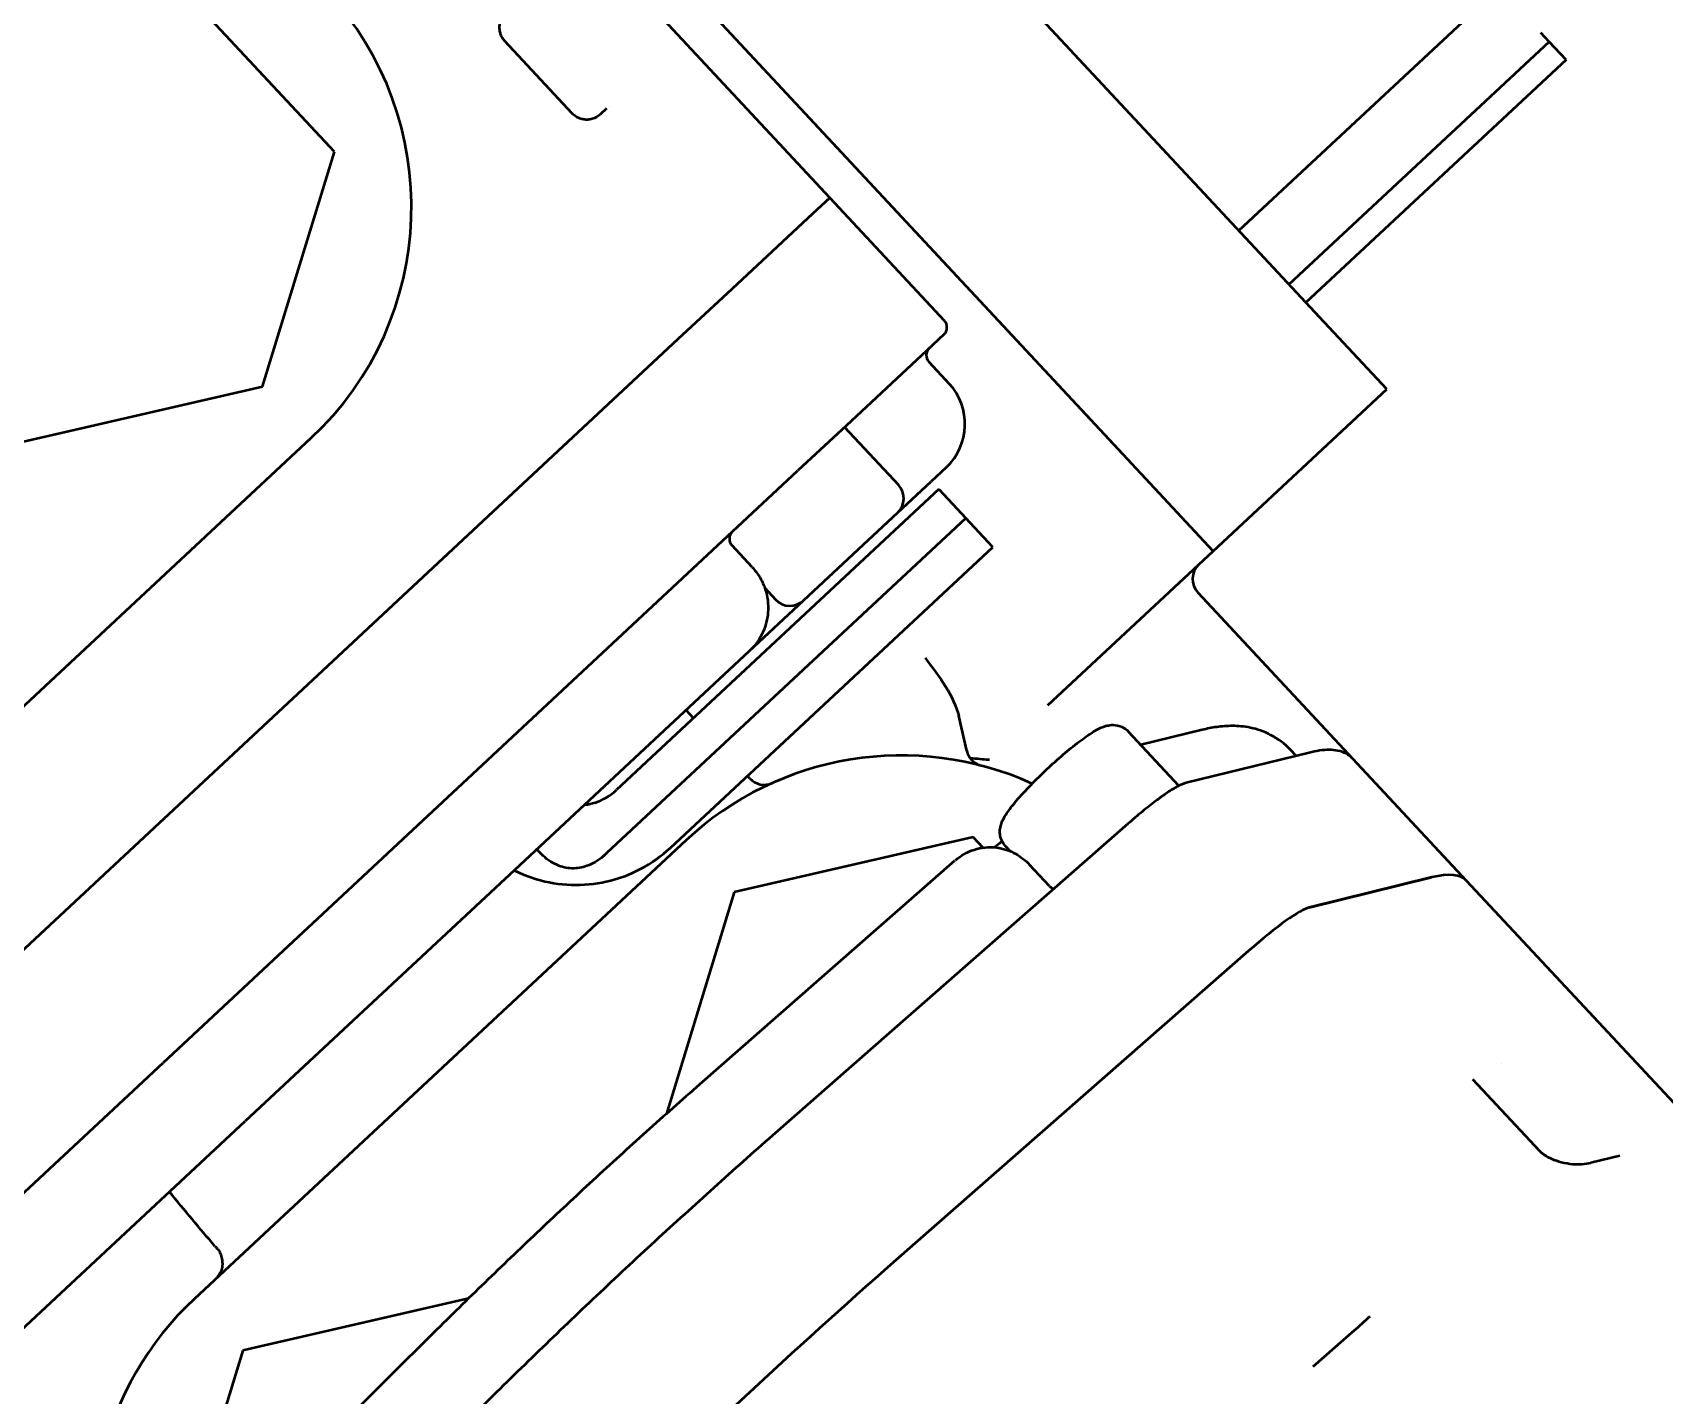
# Model space of a CAD drawing. Header units: inches. Extents: x 11 to 1621, y 11 to 1332.
# Drawn here: x 1206.457 to 1209.708, y 316.864 to 319.578 of the extents above; entities that cross this region are included whole.
import ezdxf

# ---------------------------------------------------------------- set-up
doc = ezdxf.new("R2010")
doc.units = ezdxf.units.IN
doc.header["$LTSCALE"] = 48
doc.header["$MEASUREMENT"] = 0
doc.layers.add('Visible (ANSI)', color=7, linetype='Continuous', lineweight=50)

msp = doc.modelspace()

# ---------------------------------------------------------------- linework, layer by layer
at = {"layer": 'Visible (ANSI)'}
for p, q in [((1207.548783, 320.590098), (1209.020507, 319.011867)), ((1208.674986, 318.689663), (1207.203261, 320.267894)), ((1208.648135, 318.718457), (1207.203261, 320.267894)), ((1207.172525, 320.1854), (1208.045161, 319.249613)), ((1207.058259, 319.340999), (1206.724965, 319.698413)), ((1208.860018, 319.183971), (1209.3783, 319.667277)), ((1207.532344, 319.417385), (1207.398092, 319.561353)), ((1209.478093, 319.560263), (1208.95981, 319.076957)), ((1209.461275, 319.578297), (1209.478093, 319.560263)), ((1209.511939, 319.523967), (1209.478093, 319.560263)), ((1209.511939, 319.523967), (1208.993657, 319.040661)), ((1207.605908, 319.432016), (1207.605908, 319.432016)), ((1207.600722, 319.427317), (1207.587988, 319.415442)), ((1206.915376, 318.873651), (1207.058259, 319.340999)), ((1208.011539, 319.21826), (1208.045161, 319.249613)), ((1208.045161, 319.249613), (1208.011539, 319.21826)), ((1208.045161, 319.249613), (1208.273388, 319.004869)), ((1207.85077, 319.068341), (1208.011539, 319.21826)), ((1208.011539, 319.21826), (1207.85077, 319.068341)), ((1207.743344, 318.968165), (1207.85077, 319.068341)), ((1207.743344, 318.968165), (1207.85077, 319.068341)), ((1209.154759, 318.8679), (1209.020507, 319.011867)), ((1208.272417, 318.977047), (1208.239173, 318.946046)), ((1207.05545, 318.326693), (1207.743344, 318.968165)), ((1207.743344, 318.968165), (1207.05545, 318.326693)), ((1208.078404, 318.796127), (1208.239173, 318.946046)), ((1208.242652, 318.922375), (1208.282927, 318.879184)), ((1206.4392, 318.763717), (1206.915376, 318.873651)), ((1208.809237, 318.545696), (1209.154759, 318.8679)), ((1208.078404, 318.796127), (1207.981721, 318.705969)), ((1208.074606, 318.792585), (1208.182007, 318.677411)), ((1207.011688, 318.77037), (1206.03271, 317.857459)), ((1207.293827, 318.064497), (1207.981721, 318.705969)), ((1208.180064, 318.621768), (1208.247254, 318.684423)), ((1208.277098, 318.712253), (1208.247254, 318.684423)), ((1208.809237, 318.545696), (1208.674986, 318.689663)), ((1208.262446, 318.668843), (1207.620352, 318.070081)), ((1208.262446, 318.668843), (1208.316146, 318.611256)), ((1208.180064, 318.621768), (1207.992906, 318.44724)), ((1207.602069, 317.945368), (1208.316146, 318.611256)), ((1208.369847, 318.553669), (1208.316146, 318.611256)), ((1207.727753, 317.954907), (1208.369847, 318.553669)), ((1207.89076, 318.513483), (1207.850485, 318.556673)), ((1208.479859, 318.238546), (1208.809237, 318.545696)), ((1207.915754, 318.472249), (1207.937263, 318.449183)), ((1208.778501, 318.463202), (1209.087416, 318.131931)), ((1207.884931, 318.346552), (1207.992906, 318.44724)), ((1206.472254, 317.782854), (1207.05545, 318.326693)), ((1206.472254, 317.782854), (1207.05545, 318.326693)), ((1207.398591, 317.893032), (1207.884931, 318.346552)), ((1207.773653, 318.213036), (1207.758816, 318.228947)), ((1208.318291, 318.14772), (1208.302218, 318.217344)), ((1208.740665, 318.078324), (1208.640182, 318.186079)), ((1208.787342, 318.189694), (1208.664893, 318.159579)), ((1208.999981, 318.144254), (1208.755483, 318.084123)), ((1208.974179, 318.137908), (1208.963278, 318.149598)), ((1209.313692, 317.88928), (1209.087416, 318.131931)), ((1207.885722, 318.092857), (1207.881054, 318.097863)), ((1207.293827, 318.064497), (1206.717183, 317.526768)), ((1208.638753, 318.002268), (1207.93129, 317.381781)), ((1207.758453, 317.969562), (1206.779475, 317.056651)), ((1208.330941, 317.976215), (1207.854764, 317.866281)), ((1208.350707, 317.955018), (1208.330941, 317.976215)), ((1207.461547, 317.95174), (1207.462959, 317.950226)), ((1208.355625, 317.949744), (1208.355617, 317.949754)), ((1208.362254, 317.949132), (1208.362271, 317.949143)), ((1208.404606, 317.948019), (1208.395438, 317.957851)), ((1208.293548, 317.928585), (1207.785709, 317.483179)), ((1208.483125, 317.87825), (1208.443194, 317.921071)), ((1207.398591, 317.893032), (1206.880922, 317.410298)), ((1209.244577, 317.895988), (1209.00008, 317.835857)), ((1209.00008, 317.835857), (1209.244577, 317.895988)), ((1210.095459, 317.050937), (1209.313692, 317.88928)), ((1207.854764, 317.866281), (1207.719835, 317.424948)), ((1205.784359, 317.141382), (1206.472254, 317.782854)), ((1206.472254, 317.782854), (1205.784359, 317.141382)), ((1208.879578, 317.749703), (1208.172116, 317.129216)), ((1208.172116, 317.129216), (1208.879578, 317.749703)), ((1206.029289, 316.885296), (1206.717183, 317.526768)), ((1209.383823, 317.525436), (1209.383822, 317.525436)), ((1209.325676, 317.494272), (1209.45878, 317.351536)), ((1206.394582, 316.956779), (1206.880922, 317.410298)), ((1209.619295, 317.341599), (1209.561403, 317.327361)), ((1207.325457, 317.057185), (1206.875787, 316.95337)), ((1207.262772, 316.995533), (1206.783039, 316.520013)), ((1209.08956, 316.993215), (1209.007323, 316.921089)), ((1206.875787, 316.95337), (1206.732904, 316.486022))]:
    msp.add_line(p, q, dxfattribs=at)
for radius in [48.3125, 46.34375, 42.829288, 42.579288, 42.279288]:
    msp.add_circle((1247.196979, 358.380235), radius, dxfattribs=at)
for centre, radius, start, end in [((1206.582082, 319.231065), 0.629921, 313, 133), ((1208.258992, 318.991444), 0.019685, 313, 43), ((1208.257048, 318.9358), 0.019685, 133, 223), ((1208.196547, 318.798633), 0.11811, 313, 43), ((1208.153214, 318.650561), 0.03937, 313.000202, 43), ((1207.864882, 318.570098), 0.019685, 133, 223), ((1208.807294, 318.490052), 0.03937, 133.001364, 223), ((1207.966056, 318.476034), 0.03937, 223, 312.999798), ((1208.188058, 317.508867), 0.629921, 65.597003, 133), ((1208.356653, 318.156576), 0.03937, 193, 255.410035), ((1207.539801, 318.156461), 0.11811, 288.704811, 313), ((1207.914516, 318.119707), 0.03937, 223, 294.123496), ((1207.539801, 318.156461), 0.275591, 282.627757, 313), ((1207.539801, 318.156461), 0.275591, 243.464769, 253.372243), ((1207.209081, 316.595956), 0.629921, 133, 200.402997)]:
    msp.add_arc(centre, radius, start, end, dxfattribs=at)
for centre, major_axis, ratio, start_param, end_param in [((1208.032383, 316.69444), (1.281309, 1.19484), 0.13052619, 0, 0.22959015), ((1208.032383, 316.69444), (1.281309, 1.19484), 0.13052619, 0, 0.22959015), ((1208.863878, 317.700852), (0.143967, 0.134252), 0.13052619, 0.22959015, 1.34120617), ((1208.863878, 317.700852), (0.143967, 0.134252), 0.13052619, 0.22959015, 1.34120617), ((1209.570806, 317.28913), (-0.009402, 0.038231), 0.9654291, 0, 0.00003406), ((1208.032383, 316.69444), (1.281309, 1.19484), 0.13052619, 1.34120617, 1.80038648), ((1208.032383, 316.69444), (-1.281309, -1.19484), 0.13052619, 4.48279883, 4.94197913), ((1206.789671, 317.130211), (0.037926, -0.027728), 0.91468713, 6.11020883, 6.47348321)]:
    msp.add_ellipse(centre, major_axis=major_axis, ratio=ratio, start_param=start_param, end_param=end_param, dxfattribs=at)
for points, knots in [([(1207.398092, 319.561353), (1207.395751, 319.563863), (1207.393428, 319.567005), (1207.390569, 319.572848), (1207.389723, 319.574984), (1207.388388, 319.579617), (1207.387899, 319.582114), (1207.387435, 319.58739), (1207.387461, 319.590169), (1207.388159, 319.595849), (1207.388834, 319.598749), (1207.391922, 319.607285), (1207.395451, 319.612722), (1207.400035, 319.616996)], [0, 0, 0, 0, 0.25, 0.25, 0.375, 0.375, 0.5, 0.5, 0.625, 0.625, 0.75, 0.75, 1, 1, 1, 1]), ([(1207.587988, 319.415442), (1207.583404, 319.411167), (1207.577734, 319.408026), (1207.569003, 319.405541), (1207.566063, 319.40507), (1207.560349, 319.40477), (1207.557575, 319.404938), (1207.552344, 319.405769), (1207.549887, 319.40643), (1207.545358, 319.408085), (1207.543287, 319.409078), (1207.537657, 319.412338), (1207.534685, 319.414875), (1207.532344, 319.417385)], [0, 0, 0, 0, 0.25, 0.25, 0.375, 0.375, 0.5, 0.5, 0.625, 0.625, 0.75, 0.75, 1, 1, 1, 1]), ([(1207.89076, 318.513483), (1207.89576, 318.508122), (1207.900285, 318.502256), (1207.904245, 318.495982), (1207.906226, 318.492844), (1207.908065, 318.489605), (1207.909753, 318.486276), (1207.91144, 318.482946), (1207.912944, 318.479605), (1207.914346, 318.476031), (1207.914572, 318.475455), (1207.914793, 318.474877), (1207.915011, 318.474295), (1207.917493, 318.467657), (1207.919424, 318.460647), (1207.920702, 318.453366), (1207.922005, 318.445942), (1207.922631, 318.438236), (1207.922463, 318.430382), (1207.922451, 318.429859), (1207.922434, 318.42926), (1207.922418, 318.42881), (1207.922167, 318.421611), (1207.921234, 318.414005), (1207.919412, 318.406174), (1207.917718, 318.398892), (1207.915256, 318.391414), (1207.911856, 318.383952), (1207.911714, 318.383641), (1207.91157, 318.38333), (1207.911425, 318.383019), (1207.911367, 318.382893), (1207.911308, 318.382768), (1207.911249, 318.382643), (1207.91119, 318.382518), (1207.911105, 318.382337), (1207.911071, 318.382267), (1207.908939, 318.377779), (1207.905995, 318.372284), (1207.901799, 318.366163), (1207.897602, 318.360042), (1207.892151, 318.353284), (1207.884931, 318.346552)], [0, 0, 0, 0, 0.125, 0.125, 0.125, 0.1875, 0.1875, 0.1875, 0.25, 0.25, 0.25, 0.2600687, 0.2600687, 0.2600687, 0.375, 0.375, 0.375, 0.4921875, 0.4921875, 0.4921875, 0.5, 0.5, 0.5, 0.625, 0.625, 0.625, 0.74124457, 0.74124457, 0.74124457, 0.74609375, 0.74609375, 0.74609375, 0.74804688, 0.74804688, 0.74804688, 0.75, 0.75, 0.75, 0.875, 0.875, 0.875, 1, 1, 1, 1]), ([(1208.235053, 318.333251), (1208.248679, 318.315137), (1208.263452, 318.2956), (1208.288064, 318.256315), (1208.297796, 318.236494), (1208.302218, 318.217344)], [0, 0, 0, 0, 0.172720482, 0.172720482, 0.345440965, 0.345440965, 0.345440965, 0.345440965]), ([(1208.395438, 317.957851), (1208.392184, 317.96134), (1208.389595, 317.965396), (1208.385912, 317.973675), (1208.384944, 317.977826), (1208.383939, 317.98598), (1208.384157, 317.989704), (1208.385156, 317.997285), (1208.386154, 318.000607), (1208.389284, 318.009413), (1208.391643, 318.013676), (1208.398713, 318.025416), (1208.404071, 318.03266), (1208.418474, 318.050503), (1208.428041, 318.061288), (1208.448331, 318.082703), (1208.458771, 318.093175), (1208.480235, 318.113739), (1208.491234, 318.123827), (1208.512985, 318.142902), (1208.523725, 318.151877), (1208.544336, 318.168141), (1208.554118, 318.175339), (1208.573776, 318.188324), (1208.581541, 318.193719), (1208.598341, 318.19836), (1208.601776, 318.199128), (1208.610835, 318.199624), (1208.61663, 318.199462), (1208.628197, 318.195289), (1208.633082, 318.192628), (1208.638347, 318.187955), (1208.639287, 318.187038), (1208.640182, 318.186079)], [0, 0, 0, 0, 0.04496292, 0.04496292, 0.09445953, 0.09445953, 0.15706397, 0.15706397, 0.24638153, 0.24638153, 0.42867802, 0.42867802, 0.74283728, 0.74283728, 1.12758082, 1.12758082, 1.46775559, 1.46775559, 1.80070812, 1.80070812, 2.13506021, 2.13506021, 2.48187562, 2.48187562, 2.8964631, 2.8964631, 2.98654821, 2.98654821, 3.07471311, 3.07471311, 3.12922665, 3.12922665, 3.14159265, 3.14159265, 3.14159265, 3.14159265]), ([(1208.963278, 318.149598), (1208.951713, 318.161999), (1208.937934, 318.17216), (1208.910216, 318.186654), (1208.896386, 318.191128), (1208.870717, 318.196488), (1208.858803, 318.19744), (1208.836558, 318.197547), (1208.826189, 318.196691), (1208.806283, 318.193926), (1208.796739, 318.192005), (1208.787342, 318.189694)], [3.141592654, 3.141592654, 3.141592654, 3.141592654, 3.187510684, 3.187510684, 3.233428715, 3.233428715, 3.279346746, 3.279346746, 3.325264776, 3.325264776, 3.371182807, 3.371182807, 3.371182807, 3.371182807]), ([(1208.324513, 318.133837), (1208.331132, 318.133137), (1208.337729, 318.132477), (1208.350377, 318.131327), (1208.355398, 318.130922), (1208.360194, 318.130559), (1208.361651, 318.130455), (1208.363112, 318.130354), (1208.363173, 318.130349)], [-0.0913896256, -0.0913896256, -0.0913896256, -0.0913896256, -0.0437291131, -0.0437291131, 0, 0, 0.0003030606, 0.0005998028, 0.0005998028, 0.0005998028, 0.0005998028]), ([(1209.087416, 318.131931), (1209.083482, 318.13615), (1209.078799, 318.139643), (1209.068656, 318.144947), (1209.063213, 318.146782), (1209.051913, 318.149141), (1209.046043, 318.149677), (1209.033831, 318.149736), (1209.027482, 318.149257), (1209.014194, 318.147411), (1209.007254, 318.146043), (1208.999981, 318.144254)], [3.141592654, 3.141592654, 3.141592654, 3.141592654, 3.187510684, 3.187510684, 3.233428715, 3.233428715, 3.279346746, 3.279346746, 3.325264776, 3.325264776, 3.371182807, 3.371182807, 3.371182807, 3.371182807]), ([(1208.755483, 318.084123), (1208.749438, 318.082636), (1208.74412, 318.080193), (1208.731986, 318.073755), (1208.72535, 318.069696), (1208.710743, 318.059946), (1208.702792, 318.054257), (1208.685838, 318.04146), (1208.676839, 318.034354), (1208.658179, 318.019041), (1208.64852, 318.010834), (1208.638753, 318.002268)], [3.37118281, 3.37118281, 3.37118281, 3.37118281, 3.59350601, 3.59350601, 3.81582921, 3.81582921, 4.03815242, 4.03815242, 4.26047562, 4.26047562, 4.48279883, 4.48279883, 4.48279883, 4.48279883]), ([(1207.577678, 318.044589), (1207.571067, 318.042351), (1207.564205, 318.040681), (1207.556629, 318.039555), (1207.556094, 318.039479), (1207.555559, 318.039407)], [-0.2192874122, -0.2192874122, -0.2192874122, -0.2192874122, -0.1646279913, -0.1646279913, -0.160482277, -0.160482277, -0.160482277, -0.160482277]), ([(1208.371923, 317.955724), (1208.375565, 317.958269), (1208.37944, 317.961043), (1208.38517, 317.965237), (1208.38686, 317.966485), (1208.388581, 317.967765)], [0.745400599, 0.745400599, 0.745400599, 0.745400599, 0.83088237, 0.83088237, 0.865680359, 0.865680359, 0.865680359, 0.865680359]), ([(1207.462959, 317.950226), (1207.464322, 317.948764), (1207.465698, 317.947315), (1207.468475, 317.94444), (1207.469876, 317.943015), (1207.47129, 317.941604)], [-0.0304567069, -0.0304567069, -0.0304567069, -0.0304567069, -0.0152288688, -0.0152288688, -0.000001, -0.000001, -0.000001, -0.000001]), ([(1207.593157, 317.937348), (1207.583843, 317.929266), (1207.572943, 317.922701), (1207.551681, 317.91518), (1207.541633, 317.913474), (1207.521175, 317.914168), (1207.511269, 317.916551), (1207.490521, 317.925521), (1207.480054, 317.932855), (1207.47129, 317.941604)], [0, 0, 0, 0, 0.093988099, 0.093988099, 0.171664013, 0.171664013, 0.249329006, 0.249329006, 0.34371396, 0.34371396, 0.34371396, 0.34371396]), ([(1207.593157, 317.937348), (1207.594666, 317.938658), (1207.596163, 317.939981), (1207.599134, 317.942655), (1207.600607, 317.944005), (1207.602069, 317.945368)], [-0.0304557855, -0.0304557855, -0.0304557855, -0.0304557855, -0.0152278774, -0.0152278774, 0, 0, 0, 0]), ([(1208.29545, 317.930206), (1208.306414, 317.939395), (1208.319134, 317.946595), (1208.346756, 317.955405), (1208.362129, 317.957088), (1208.390293, 317.953595), (1208.403546, 317.949409), (1208.425612, 317.937149), (1208.435109, 317.92974), (1208.443194, 317.921071)], [0.006686894, 0.006686894, 0.006686894, 0.006686894, 0.137090393, 0.137090393, 0.268477273, 0.268477273, 0.378731685, 0.378731685, 0.469597905, 0.469597905, 0.469597905, 0.469597905]), ([(1207.46094, 317.892395), (1207.482927, 317.885828), (1207.506301, 317.881873), (1207.554056, 317.880204), (1207.577654, 317.882519), (1207.600049, 317.887537)], [0, 0, 0, 0, 0.182151197, 0.182151197, 0.364333505, 0.364333505, 0.364333505, 0.364333505]), ([(1208.483125, 317.87825), (1208.484557, 317.876714), (1208.486249, 317.875443), (1208.489127, 317.87387), (1208.490327, 317.873391), (1208.491428, 317.873055)], [3.1415926536, 3.1415926536, 3.1415926536, 3.1415926536, 3.1848344641, 3.1848344641, 3.2168715009, 3.2168715009, 3.2168715009, 3.2168715009]), ([(1207.785709, 317.483179), (1207.750468, 317.452271), (1207.715062, 317.420824), (1207.64421, 317.357111), (1207.608764, 317.324844), (1207.53812, 317.259756), (1207.502923, 317.226933), (1207.433065, 317.161002), (1207.398404, 317.127893), (1207.329904, 317.061658), (1207.296064, 317.028532), (1207.262772, 316.995533)], [4.482798827, 4.482798827, 4.482798827, 4.482798827, 4.574634888, 4.574634888, 4.66647095, 4.66647095, 4.758307011, 4.758307011, 4.850143072, 4.850143072, 4.941979134, 4.941979134, 4.941979134, 4.941979134]), ([(1207.93129, 317.381781), (1207.892389, 317.347662), (1207.853294, 317.312939), (1207.775048, 317.242576), (1207.735896, 317.206936), (1207.657863, 317.135039), (1207.618982, 317.098782), (1207.541817, 317.025955), (1207.503533, 316.989384), (1207.427884, 316.916237), (1207.390518, 316.87966), (1207.353769, 316.843233)], [4.482798827, 4.482798827, 4.482798827, 4.482798827, 4.574634888, 4.574634888, 4.66647095, 4.66647095, 4.758307011, 4.758307011, 4.850143072, 4.850143072, 4.941979134, 4.941979134, 4.941979134, 4.941979134]), ([(1209.45878, 317.351536), (1209.459119, 317.351172), (1209.459485, 317.350795), (1209.460225, 317.350059), (1209.460606, 317.349694), (1209.461439, 317.34892), (1209.461893, 317.348516), (1209.462989, 317.347568), (1209.463619, 317.347052), (1209.465268, 317.345746), (1209.466245, 317.345026), (1209.469035, 317.343062), (1209.470735, 317.341988), (1209.475953, 317.33889), (1209.479175, 317.337297), (1209.489754, 317.332541), (1209.496319, 317.330486), (1209.518703, 317.324753), (1209.531916, 317.324127), (1209.550201, 317.325179), (1209.556339, 317.326115), (1209.561402, 317.327361)], [0, 0, 0, 0, 0.003924668, 0.003924668, 0.007963289, 0.007963289, 0.013027731, 0.013027731, 0.02071461, 0.02071461, 0.034123835, 0.034123835, 0.060868624, 0.060868624, 0.120497131, 0.120497131, 0.266921424, 0.266921424, 0.652762044, 0.652762044, 0.881685583, 0.881685583, 0.881685583, 0.881685583]), ([(1206.820517, 317.161477), (1206.821511, 317.160324), (1206.82253, 317.159166), (1206.82415, 317.157362), (1206.824736, 317.156716), (1206.825587, 317.155788), (1206.825848, 317.155505), (1206.826317, 317.154999), (1206.826525, 317.154775), (1206.826733, 317.154551)], [0.000001, 0.000001, 0.000001, 0.000001, 0.0119368303, 0.0119368303, 0.0186069898, 0.0186069898, 0.0215417778, 0.0215417778, 0.0238697102, 0.0238697102, 0.0238697102, 0.0238697102]), ([(1206.826733, 317.154551), (1206.827818, 317.153388), (1206.828724, 317.152087), (1206.830639, 317.148563), (1206.831451, 317.146207), (1206.832981, 317.140787), (1206.833775, 317.13694), (1206.834523, 317.132914)], [0, 0, 0, 0, 0.0121248033, 0.0121248033, 0.0307964597, 0.0307964597, 0.0565628272, 0.0565628272, 0.0565628272, 0.0565628272])]:
    msp.add_open_spline(points, degree=3, knots=knots, dxfattribs=at)
for points in [[(1208.293771, 317.928777), (1208.293695, 317.928711), (1208.29362, 317.928645), (1208.293544, 317.928579)], [(1206.820517, 317.161477), (1206.791041, 317.195683), (1206.760405, 317.232224), (1206.72989, 317.269458)], [(1209.08956, 316.993215), (1209.100329, 317.002661), (1209.110951, 317.012273), (1209.121416, 317.022038)]]:
    msp.add_open_spline(points, degree=3, dxfattribs=at)
msp.add_rational_spline([(1206.834523, 317.132914), (1206.834597, 317.132515), (1206.834662, 317.132128), (1206.834878, 317.130737), (1206.834982, 317.129808), (1206.835193, 317.127247), (1206.835204, 317.125836), (1206.835136, 317.123405), (1206.835054, 317.122385), (1206.834861, 317.1206), (1206.834749, 317.119835), (1206.834404, 317.117794), (1206.834164, 317.116763), (1206.833713, 317.115015), (1206.833499, 317.114303), (1206.833097, 317.113051), (1206.832908, 317.112513), (1206.832364, 317.111049), (1206.832036, 317.110271), (1206.83171, 317.109546)], [0.999999668752, 0.99999967151, 0.999999674301, 0.999999684742, 0.999999692527, 0.99999971584, 0.999999731283, 0.999999760393, 0.99999977408, 0.999999799224, 0.999999810695, 0.999999841898, 0.999999858424, 0.999999885414, 0.999999895927, 0.999999913217, 0.999999919991, 0.999999936852, 0.999999943537, 0.999999948647], degree=3, knots=[0.000000025, 0.000000025, 0.000000025, 0.000000025, 0.013472115, 0.013472115, 0.050010185, 0.050010185, 0.123086325, 0.123086325, 0.196162464, 0.196162464, 0.269238604, 0.269238604, 0.415390883, 0.415390883, 0.561543162, 0.561543162, 0.707695442, 0.707695442, 1, 1, 1, 1], dxfattribs=at)

doc.saveas('drawing.dxf')
